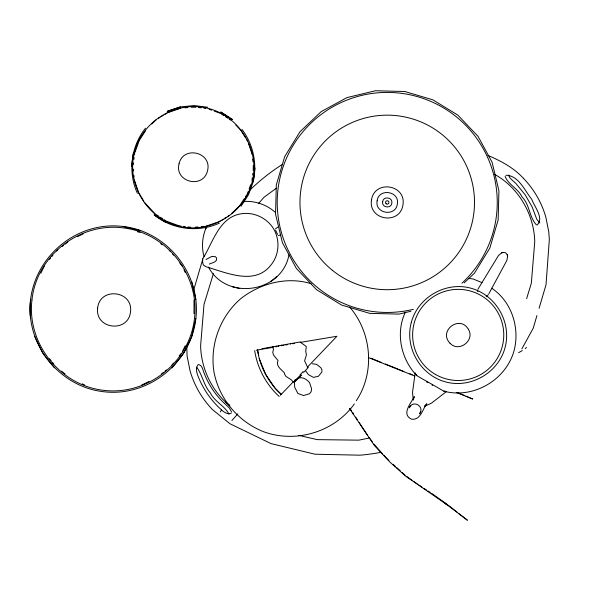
<?xml version="1.0" encoding="UTF-8"?>
<svg xmlns="http://www.w3.org/2000/svg" width="611" height="611" viewBox="0 0 611 611"><rect width="100%" height="100%" fill="white"/><g stroke="black" fill="none" stroke-linecap="round" stroke-linejoin="round"><path stroke-width="0.92" d="M30.55 318.4C24.486 266.327 70.464 220.35 122.536 226.414C167.017 231.134 201.233 273.957 195.871 318.392C191.212 362.911 148.328 397.043 103.908 391.758C59.45 387.03 25.173 344.207 30.611 299.772M193.993 313.634L194.015 299.978M186.729 345.559L187.088 356.007L190.044 370.762A92.559 92.559 0 0 0 212.445 409.569L229.95 423.744L270.94 443.586L315.032 454.225L360.2 455.18A206.373 206.373 0 0 0 380.668 452.369M145.555 128.173C130.922 146.266 127.722 172.142 137.376 193.297M131.625 166.459L133.366 152.758M133.236 164.687L133.458 162.9M133.916 159.334L134.137 157.546M134.481 154.866L134.703 153.086M251.984 180.474L252.328 177.793M252.664 175.12L252.893 173.333M253.229 170.652L253.298 165.291M253.214 181.688C257.315 163.595 253.175 144.188 241.979 129.379M254.978 167.994L253.237 181.696L248.532 194.68L241.024 206.274M415.197 372.832L412.532 392.239L413.166 399.197M413.372 399.342L413.235 400.068L414.327 396.585C410.943 403.184 400.915 414.449 411.707 419.23C420.696 420.215 422.445 409.317 426.791 403.779L424.889 405.964M195.833 318.392L191.717 336.546L183.613 353.311L172.027 367.883M193.305 291.317L202.661 259.591M536.939 315.574L533.197 328.26L521.87 348.881M539.078 308.326L546.028 284.757L549.342 239.466L548.77 231.844L545.822 217.096A92.559 92.559 0 0 0 523.413 178.29M288.965 254.902C281.877 292.898 226.375 301.17 208.496 267.091M213.399 273.644L204.013 304.385L200.607 345.857C201.156 368.784 211.971 391.284 229.789 405.78M526.644 298.611L531.333 283.237L534.74 241.773C534.151 214.4 518.624 187.608 494.566 174.341M477.909 289.286L498.446 255.543L501.639 252.885L503.189 252.396L505.656 252.786L507.229 254.734L507.581 256.315L506.878 260.416L488.93 293.601M135.008 152.238L138.995 141.24M247.272 194.061L248.196 191.518M249.112 188.982L250.647 184.751M405.383 312.145C395.332 332.995 400.984 359.161 416.794 375.628C425.737 380.89 434.864 385.862 443.792 391.17C473.571 399.166 506.427 379.828 514.225 350.057C519.93 327.397 511.468 301.315 491.695 288.239M40.838 273.216L44.404 265.838M182.437 351.501L185.209 345.765M420.811 411.417L419.566 413.83C425.065 406.361 412.952 399.373 409.24 407.865L410.707 405.582M356.259 400.77C374.887 372.802 371.931 333.957 350.668 308.227L349.301 306.974M206.319 227.284C202.333 236.396 201.302 246.92 204.028 256.567M206.35 227.223L205.517 228.804L206.411 227.17M220.334 411.921L221.526 409.897C211.047 400.602 202.89 388.772 197.865 375.696C196.505 372.336 195.467 367.822 198.01 364.752M225.031 403.94L229.369 407.949L231.668 412.181M139.3 140.393L145.662 130.578M244.339 198.59L239.94 205.388L231.577 213.567M245.316 197.078L246.783 194.81M49.506 259.431L50.637 258.002M51.767 256.582L52.905 255.154M171.844 365.149L173.539 363.01M179.206 355.885L180.909 353.746M298.924 377.881C303.262 377.018 306.798 379.5 309.548 382.539L311.587 388.749L311.167 391.689L309.563 393.736L303.545 395.546L297.855 393.408L294.685 387.282L294.426 381.226L300.108 376.567L295.869 380.432L295.235 379.813M487.929 295.067L488.418 294.51M258.468 203.539L264.112 197.177L276.332 188.249M231.897 420.513L237.87 413.815M294.846 380.218L295.503 380.806L300.589 375.605L295.319 381.004L300.994 375.299L295.174 381.157L294.533 380.538M354.357 403.924C334.484 431.786 296.511 443.403 264.326 431.992C238.626 422.201 219.288 399.243 214.01 372.244C209.642 345.085 219.861 316.865 240.597 298.794C260.179 283.305 286.941 276.233 311.167 283.695M280.388 395.248L293.547 381.562M300.1 374.757L302.743 372.007M307.348 367.226L336.921 336.271L300.2 342.42M293.853 382.524L301.2 374.887M304.897 371.053L303.675 372.32L303.033 371.709M305.363 370.572L308.295 367.517L307.654 366.906M295.174 381.157L300.994 375.299M151.788 124.033L156.294 119.626M295.503 380.806L300.108 376.567M299.436 377.01L296.175 380.111L295.541 379.5M464.215 282.87L474.51 273.102L489.823 248.112L498.148 219.998L498.92 190.693L492.076 162.19L478.085 136.421L457.906 115.158L432.909 99.845L404.803 91.513L375.498 90.749L346.987 97.592L321.226 111.584L299.963 131.762L284.642 156.76L276.317 184.866L275.546 214.171L282.397 242.674L296.381 268.443L316.559 289.706L341.557 305.026L369.67 313.351L398.975 314.115L410.928 311.251M299.68 377.048L295.77 380.531L295.136 379.92M525.177 348.606L526.514 347.499M270.528 281.747L276.783 276.607M275.5 228.896L277.761 227.078M56.449 251.029L57.869 249.891M62.146 246.493L63.567 245.362M64.995 244.232L67.844 241.964M161.449 373.932L163.588 372.236M165.008 371.098L166.436 369.968M446.381 391.605L431.458 403.161L425.103 406.094M424.882 405.987L425.47 405.628M158.6 118.221L160.135 117.289M161.671 116.35L163.206 115.41M164.749 114.478L167.047 113.073M218.761 221.846L220.296 220.907M221.831 219.975L223.374 219.036M224.909 218.104L226.444 217.165M227.979 216.225L229.515 215.293M518.602 352.692L522.336 350.561M486.448 296.327L487.471 295.755M206.06 259.492L211.895 256.391L215.492 256.727L216.47 257.903L216.508 260.248L214.476 262.073L209.29 264.067M77.353 236.701L83.096 233.929M141.714 385.029L149.092 381.463M231.149 413.387C227.697 414.716 223.954 412.173 221.495 409.95M180.314 106.917L167.223 111.332L180.321 106.94L194.061 105.558L207.763 107.253M167.819 112.607L180.612 108.284M205.968 226.162L217.906 222.137M219.349 223.122C198.208 232.837 172.348 229.553 154.224 214.973M503.189 252.396L501.639 252.885M505.908 175.288C518.594 175.212 524.872 190.945 531.738 199.301C534.258 206.564 544.37 218.158 537.145 225.024M486.173 296.22L486.585 296.098M278.265 235.51L280.426 234.975M369.013 438.072L358.825 440.157L317.224 439.63L298.794 435.368M261.959 348.744L300.436 341.893M256.353 350.233L273.293 347.216L273.209 346.743M275.63 346.796L277.111 346.536M282.656 345.551L283.939 345.322M285.849 344.978L287.483 344.688M292.738 343.749L294.632 343.413M185.087 107.849L187.776 107.582M191.358 107.231L195.826 107.185M195.222 227.223L197.911 226.956M201.493 226.605L204.181 226.337M244.369 201.439C255.459 200.782 266.816 204.8 275.11 212.193M443.792 391.17L445.098 391.086M198.628 364.477C202.707 365.355 202.936 370.961 204.456 373.963C208.886 385.129 215.752 395.401 224.619 403.55M198.506 107.513L201.187 107.849M203.86 108.178L205.647 108.399M179.145 225.826L180.925 226.047M183.606 226.383L185.393 226.605M188.073 226.933L190.754 227.269M468.5 278.372L473.189 278.983L481.934 282.61M312.244 363.744L316.536 364.339L320.874 367.707L321.966 369.953L321.806 372.13L318.468 376.223L313.504 377.407L308.418 374.642L305.385 370.541M122.536 226.444L140.683 230.614M137.406 231.76L140.064 232.371M232.6 286.788L239.772 288.507M209.122 109.239L211.658 110.171M214.194 111.095L220.113 113.256M167.307 221.503L178.297 225.52M414.762 376.055L368.402 357.55M381.088 362.399L371.037 358.199M409.752 373.741L412.265 374.688M397.73 368.952L385.289 364.034M398.609 369.327L403.879 371.549M457.616 392.537L464.299 395.401M465.972 396.119L472.685 399.036L456.364 392.453M82.279 383.83L84.738 385.006M487.914 155.4C500.959 160.96 513.683 167.742 523.413 178.29M432.084 385.09L432.634 385.365M232.348 119.473L220.739 111.996L232.333 119.496M221.625 114.234L223.893 115.693M225.406 116.67L227.682 118.129M229.194 119.099L230.706 120.077M156.63 214.858L158.898 216.325M160.41 217.295L162.679 218.761M164.199 219.731L166.467 221.197M154.239 214.957L165.848 222.427M536.405 224.863C529.248 217.295 529.775 204.601 522.023 196.925C518.235 188.662 508.153 184.606 505.137 176.373M426.6 381.829L427.868 382.654M424.164 488.502L426.447 489.991M427.975 490.984L430.266 492.466M539.834 222.946L536.733 219.204L532.181 207.053L525.147 194.772L516.188 183.819L510.422 178.427A9.18 3.231 38.6 0 1 508.711 175.204L508.703 175.021M413.464 481.315L417.282 483.904M418.81 484.943L421.873 487.02M431.794 493.459L447.924 504.961M300.52 342.366L306.287 346.49L305.714 351.279L306.432 354.93L304.584 360.773L307.493 367.081M406.552 476.343L411.936 480.277M450.04 343.252C458.876 352.944 475.404 340.266 468.339 329.222M225.948 402.374L229.599 405.185M448.68 505.549L456.929 512.018M459.182 513.782L467.438 520.251L442.433 501.241L447.29 504.915L405.475 476.022L389.749 461.924L374.383 445.511L349.393 408.347M160.739 243.652L162.159 244.79M169.27 250.472L170.69 251.61M61.436 371.098L64.995 373.94M388.97 460.557L383.739 455.21M393.178 464.368L395.279 466.269M396.676 467.537L400.174 470.707M402.275 472.608L405.078 475.144M196.696 367.287C202.455 374.879 203.769 385.449 210.306 392.888C214.553 401.648 224.787 405.872 228.957 414.121M281.327 394.271L275.171 388.352L265.602 374.215L259.179 358.397M281.19 394.408C268.611 382.952 260.019 366.86 257.491 350.027M279.196 396.478C266.175 384.617 257.277 367.952 254.665 350.531M235.854 125.079L240.871 130.242L245.576 137.91M155.118 213.888L144.761 202.676M293.219 381.913L291.111 379.706L285.841 376.315L284.436 373.84L284.65 373.191C281.526 369.403 275.546 366.348 277.997 360.498L273.522 355.022L272.75 352.432L273.484 349.171L272.506 346.865M382.478 453.828L373.955 444.052M172.401 253.741L173.532 255.169M179.787 262.982L182.063 265.831M49.499 358.733L51.202 360.864M52.34 362.285L53.478 363.705M54.44 367.868L42.808 353.326L34.751 336.539M468.347 329.23C459.671 314.413 437.988 331.04 450.047 343.26M369.082 437.468L372.328 441.86M349.981 408.438L351.524 410.806M352.547 412.379L353.578 413.96M355.633 417.122L357.175 419.49M359.23 422.644L367.455 435.276M246.516 139.445L247.455 140.981M138.651 192.702L143.822 201.141M416.794 375.628L416.129 374.291M184.033 269.932L185.209 272.391M275.599 230.179L277.577 234.395M248.501 143.455L252.206 154.545M134.367 179.901L138.369 191.854M477.863 291.684L477.687 290.958M191.694 281.625L195.864 299.772M507.581 256.315L507.229 254.734M290.294 343.695L290.378 344.169M281.839 345.2L281.923 345.681M281.625 345.246L281.709 345.719M278.639 345.773L278.723 346.246M278.479 345.803L278.563 346.277M276.187 346.208L276.271 346.681M270.146 347.285L270.23 347.758M269.856 347.338L269.94 347.812M257.682 349.996L258.682 355.594M252.664 159.028L252.939 161.709M133.282 169.163L133.465 170.95M133.916 175.426L134.099 177.221M413.372 309.303A110.026 110.026 0 0 1 277.936 189.822A110.026 110.026 0 0 1 437.025 104.321A110.026 110.026 0 0 1 461.947 283.199M249.334 190.632A206.373 206.373 0 0 1 282.358 164.397M31.948 299.925C26.67 343.619 60.321 385.732 104.061 390.383C147.74 395.584 189.914 362.018 194.497 318.239C199.774 274.545 166.123 232.432 122.383 227.781C78.704 222.58 36.53 256.146 31.948 299.925M97.63 308.081C94.934 329.428 128.402 333.201 130.517 311.786C133.221 290.446 99.746 286.674 97.63 308.081M371.503 199.942C368.059 220.334 399.938 225.383 402.962 204.922C406.407 184.53 374.528 179.481 371.503 199.942M377.124 200.828C374.574 213.743 395.783 217.104 397.349 204.036C399.9 191.121 378.69 187.76 377.124 200.828M382.631 201.706C381.478 207.58 391.124 209.107 391.834 203.157C392.995 197.284 383.349 195.757 382.631 201.706M202.73 258.827L202.615 262.264L203.463 265.128L206.167 266.816C226.192 272.521 254.657 285.925 270.833 265.143C279.479 254.94 280.258 239.306 273.132 228.056C266.533 217.99 254.26 212.109 242.292 213.644C219.372 216.256 213.048 242.43 202.73 258.827M134.336 152.994C126.332 184.446 147.442 218.929 179.054 226.2C210.505 234.15 245.019 213.102 252.244 181.459C260.248 150.001 239.138 115.525 207.526 108.254C176.075 100.303 141.561 121.352 134.336 152.994M179.031 163.786C174.303 182.261 203.326 189.265 207.549 170.668C212.277 152.192 183.254 145.189 179.031 163.786M411.295 322.478C404.421 347.522 420.483 375.345 445.61 381.913C470.653 388.795 498.477 372.725 505.045 347.598C511.926 322.555 495.857 294.731 470.73 288.163C445.686 281.281 417.863 297.351 411.295 322.478M435.399 374.398A45.573 45.573 0 0 0 503.77 334.943A45.573 45.573 0 0 0 435.414 295.464A45.573 45.573 0 0 0 435.399 374.398M386.167 203.753A1.696 1.696 0 0 0 388.909 202.699A1.696 1.696 0 0 0 386.626 200.851A1.696 1.696 0 0 0 386.167 203.753M332.315 270.253A87.274 87.274 0 0 0 473.433 216.088A87.274 87.274 0 0 0 355.961 120.955A87.274 87.274 0 0 0 332.315 270.253"/></g></svg>
